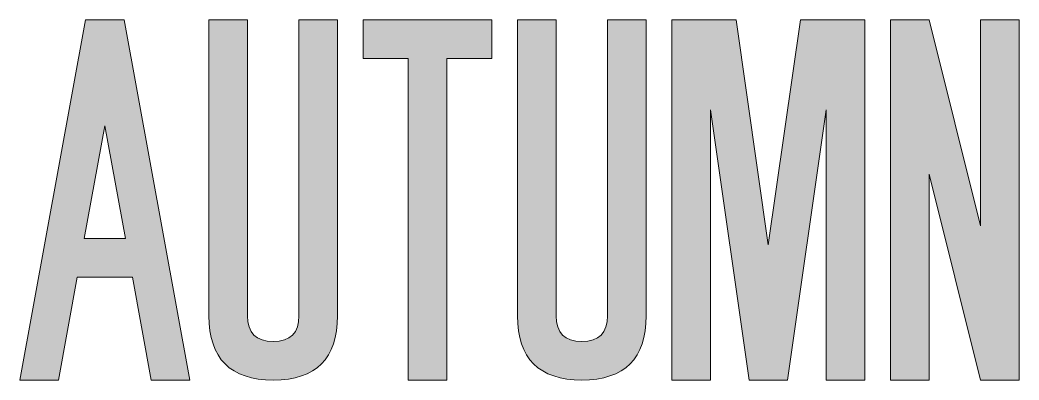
# Model space of a CAD drawing. Header units: inches. Extents: x 148 to 932, y -835 to -243.
# Drawn here: x 148 to 919, y -835 to -557 of the extents above; entities that cross this region are included whole.
import ezdxf

# ---------------------------------------------------------------- set-up
doc = ezdxf.new("R2010")
doc.units = ezdxf.units.IN
doc.header["$MEASUREMENT"] = 0
doc.layers.add('Layer 1', color=7, linetype='Continuous')

# ---------------------------------------------------------------- blocks, each defined once
blk = doc.blocks.new('block 4')
at = {"layer": 'Layer 1', "true_color": 0x9d1f8f}
h = blk.add_hatch(color=214, dxfattribs=at)
h.dxf.hatch_style = 2
h.paths.add_polyline_path([(234.89, -755.62), (192.41, -755.62), (177.92, -835.02), (148.14, -835.02), (198.76, -557.11), (228.54, -557.11), (279.16, -835.02), (249.38, -835.02)])
h.paths.add_polyline_path([(197.77, -725.84), (229.53, -725.84), (213.65, -638.89)])
h = blk.add_hatch(color=214, dxfattribs=at)
h.dxf.hatch_style = 2
edge = h.paths.add_edge_path()
edge.add_spline(control_points=[(294.05, -785.39), (294.05, -785.39), (294.05, -557.11), (294.05, -557.11), (294.05, -557.11), (323.82, -557.11), (323.82, -557.11), (323.82, -557.11), (323.82, -785.39), (323.82, -785.39), (323.82, -798.63), (330.44, -805.25), (343.67, -805.25), (356.91, -805.25), (363.53, -798.63), (363.53, -785.39), (363.53, -785.39), (363.53, -557.11), (363.53, -557.11), (363.53, -557.11), (393.3, -557.11), (393.3, -557.11), (393.3, -557.11), (393.3, -785.39), (393.3, -785.39), (393.3, -818.48), (376.76, -835.02), (343.67, -835.02), (310.59, -835.02), (294.05, -818.48), (294.05, -785.39)], knot_values=[0, 0, 0, 0, 1, 1, 1, 2, 2, 2, 3, 3, 3, 4, 4, 4, 5, 5, 5, 6, 6, 6, 7, 7, 7, 8, 8, 8, 9, 9, 9, 10, 10, 10, 10], degree=3, periodic=1)
h = blk.add_hatch(color=214, dxfattribs=at)
h.dxf.hatch_style = 2
h.paths.add_polyline_path([(477.67, -586.88), (477.67, -835.02), (447.89, -835.02), (447.89, -586.88), (413.15, -586.88), (413.15, -557.11), (512.41, -557.11), (512.41, -586.88)])
h = blk.add_hatch(color=214, dxfattribs=at)
h.dxf.hatch_style = 2
edge = h.paths.add_edge_path()
edge.add_spline(control_points=[(532.26, -785.39), (532.26, -785.39), (532.26, -557.11), (532.26, -557.11), (532.26, -557.11), (562.04, -557.11), (562.04, -557.11), (562.04, -557.11), (562.04, -785.39), (562.04, -785.39), (562.04, -798.63), (568.66, -805.25), (581.89, -805.25), (595.12, -805.25), (601.74, -798.63), (601.74, -785.39), (601.74, -785.39), (601.74, -557.11), (601.74, -557.11), (601.74, -557.11), (631.52, -557.11), (631.52, -557.11), (631.52, -557.11), (631.52, -785.39), (631.52, -785.39), (631.52, -818.48), (614.97, -835.02), (581.89, -835.02), (548.8, -835.02), (532.26, -818.48), (532.26, -785.39)], knot_values=[0, 0, 0, 0, 1, 1, 1, 2, 2, 2, 3, 3, 3, 4, 4, 4, 5, 5, 5, 6, 6, 6, 7, 7, 7, 8, 8, 8, 9, 9, 9, 10, 10, 10, 10], degree=3, periodic=1)
h = blk.add_hatch(color=214, dxfattribs=at)
h.dxf.hatch_style = 2
h.paths.add_polyline_path([(681.15, -626.58), (681.15, -835.02), (651.37, -835.02), (651.37, -557.11), (701, -557.11), (725.81, -730.8), (750.62, -557.11), (800.25, -557.11), (800.25, -835.02), (770.48, -835.02), (770.48, -626.58), (740.7, -835.02), (710.92, -835.02)])
h = blk.add_hatch(color=214, dxfattribs=at)
h.dxf.hatch_style = 2
h.paths.add_polyline_path([(849.88, -676.21), (849.88, -835.02), (820.11, -835.02), (820.11, -557.11), (849.88, -557.11), (889.58, -715.91), (889.58, -557.11), (919.36, -557.11), (919.36, -835.02), (889.58, -835.02)])
at = {"layer": 'Layer 1', "lineweight": 0}
for points in [[(234.89, -755.62), (192.41, -755.62), (177.92, -835.02), (148.14, -835.02), (198.76, -557.11), (228.54, -557.11), (279.16, -835.02), (249.38, -835.02), (234.89, -755.62)], [(477.67, -586.88), (477.67, -835.02), (447.89, -835.02), (447.89, -586.88), (413.15, -586.88), (413.15, -557.11), (512.41, -557.11), (512.41, -586.88), (477.67, -586.88)], [(681.15, -626.58), (681.15, -835.02), (651.37, -835.02), (651.37, -557.11), (701, -557.11), (725.81, -730.8), (750.62, -557.11), (800.25, -557.11), (800.25, -835.02), (770.48, -835.02), (770.48, -626.58), (740.7, -835.02), (710.92, -835.02), (681.15, -626.58)], [(849.88, -676.21), (849.88, -835.02), (820.11, -835.02), (820.11, -557.11), (849.88, -557.11), (889.58, -715.91), (889.58, -557.11), (919.36, -557.11), (919.36, -835.02), (889.58, -835.02), (849.88, -676.21)], [(197.77, -725.84), (229.53, -725.84), (213.65, -638.89), (197.77, -725.84)]]:
    blk.add_lwpolyline(points, dxfattribs=at)
for points in [[(294.05, -785.39), (294.05, -785.39), (294.05, -557.11), (294.05, -557.11), (294.05, -557.11), (323.82, -557.11), (323.82, -557.11), (323.82, -557.11), (323.82, -785.39), (323.82, -785.39), (323.82, -798.63), (330.44, -805.25), (343.67, -805.25), (356.91, -805.25), (363.53, -798.63), (363.53, -785.39), (363.53, -785.39), (363.53, -557.11), (363.53, -557.11), (363.53, -557.11), (393.3, -557.11), (393.3, -557.11), (393.3, -557.11), (393.3, -785.39), (393.3, -785.39), (393.3, -818.48), (376.76, -835.02), (343.67, -835.02), (310.59, -835.02), (294.05, -818.48), (294.05, -785.39)], [(532.26, -785.39), (532.26, -785.39), (532.26, -557.11), (532.26, -557.11), (532.26, -557.11), (562.04, -557.11), (562.04, -557.11), (562.04, -557.11), (562.04, -785.39), (562.04, -785.39), (562.04, -798.63), (568.66, -805.25), (581.89, -805.25), (595.12, -805.25), (601.74, -798.63), (601.74, -785.39), (601.74, -785.39), (601.74, -557.11), (601.74, -557.11), (601.74, -557.11), (631.52, -557.11), (631.52, -557.11), (631.52, -557.11), (631.52, -785.39), (631.52, -785.39), (631.52, -818.48), (614.97, -835.02), (581.89, -835.02), (548.8, -835.02), (532.26, -818.48), (532.26, -785.39)]]:
    blk.add_open_spline(points, degree=3, knots=[0, 0, 0, 0, 1, 1, 1, 2, 2, 2, 3, 3, 3, 4, 4, 4, 5, 5, 5, 6, 6, 6, 7, 7, 7, 8, 8, 8, 9, 9, 9, 10, 10, 10, 10], dxfattribs=at)
blk = doc.blocks.new('block 2')
at = {"layer": 'Layer 1'}
blk.add_blockref('block 4', (0, 0), dxfattribs=at)

msp = doc.modelspace()

# ---------------------------------------------------------------- block references
at = {"layer": 'Layer 1'}
msp.add_blockref('block 2', (0, 0), dxfattribs=at)

doc.saveas('drawing.dxf')
